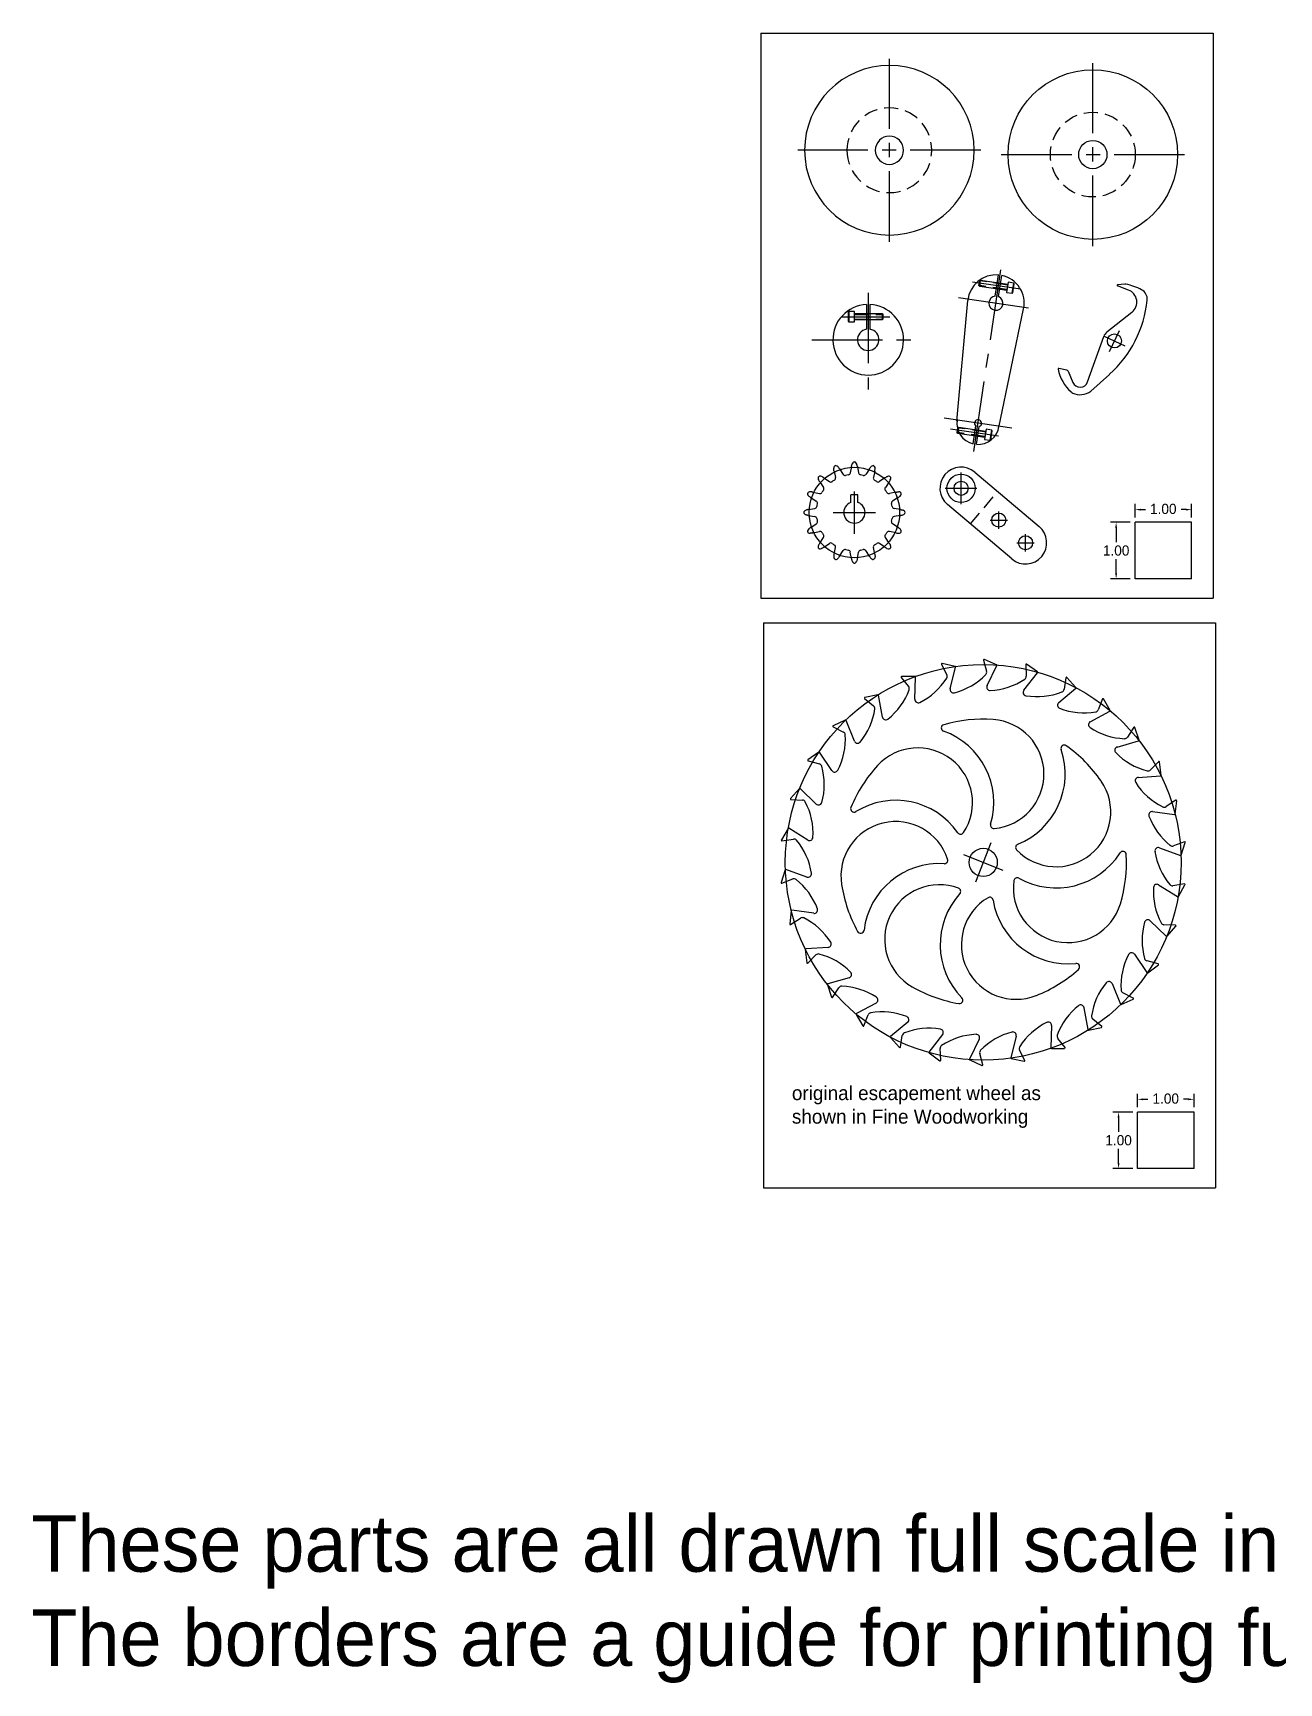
# Model space of a CAD drawing. Extents: x 60 to 170, y -32 to 30.
# Drawn here: x 104.76 to 126.79, y -23.02 to 6.17 of the extents above; entities that cross this region are included whole.
import ezdxf

# ---------------------------------------------------------------- set-up
doc = ezdxf.new("R2010")
doc.units = 0
doc.header["$MEASUREMENT"] = 0
doc.header["$PDMODE"] = 2
doc.header["$PDSIZE"] = 0.002
doc.linetypes.add('CENTER', pattern=[2, 1.25, -0.25, 0.25, -0.25])
doc.linetypes.add('HIDDEN', pattern=[0.375, 0.25, -0.125])
doc.layers.get('0').update_dxf_attribs({"linetype": 'CONTINUOUS'})
doc.layers.get('DEFPOINTS').update_dxf_attribs({"color": 159, "linetype": 'CONTINUOUS'})
for name, color, linetype in [('borders', 2, 'CONTINUOUS'), ('CABLE', 45, 'CONTINUOUS'), ('CENTER', 3, 'CENTER'), ('ESCP-YOKE', 166, 'CONTINUOUS'), ('GEAR-16-MINUTE', 40, 'CONTINUOUS'), ('GEAR-48-RATCHET', 130, 'CONTINUOUS'), ('GEAR-ESCAPE-TIC', 63, 'CONTINUOUS'), ('GEAR-PULLEY', 104, 'CONTINUOUS'), ('HIDDEN', 1, 'HIDDEN'), ('TEXT', 7, 'CONTINUOUS')]:
    doc.layers.add(name, color=color, linetype=linetype)
doc.styles.add('ARCHITEC', font='ARCHITEC.SHX')
doc.dimstyles.new('DIMORIG-2PLC', dxfattribs={"dimtxt": 0.18, "dimasz": 0.1, "dimexe": 0.1, "dimexo": 0.085, "dimgap": 0.06, "dimtad": 0, "dimtih": 1, "dimtoh": 1, "dimzin": 4, "dimdsep": 46, "dimtxsty": 'ARCHITEC', "dimcen": -0.12, "dimclrd": 256, "dimclre": 256, "dimclrt": 256, "dimadec": 0, "dimazin": 0, "dimtfac": 1, "dimtdec": 1, "dimtofl": 0, "dimtmove": 0, "dimatfit": 3, "dimfxl": 0, "dimtvp": 0.07, "dimtolj": 1, "dimtzin": 4, "dimarcsym": 0})

# ---------------------------------------------------------------- blocks, each defined once
blk = doc.blocks.new('*U40')
blk.add_line((0.4851, 0.056), (0.4851, -0.056))
for points in [[(-0.10285, 0.0915), (-0.112, 0.08235), (-0.112, -0.08235), (-0.10285, -0.0915), (0, -0.0915), (0, 0.0915), (-0.10285, 0.0915), (-0.10285, -0.0915)], [(0, 0.056), (0.4851, 0.056), (0.5, 0.0411), (0.5, -0.0411), (0.4851, -0.056), (0, -0.056)]]:
    blk.add_lwpolyline(points)
at = {"layer": 'CENTER'}
blk.add_line((-0.237, 0), (0.625, 0), dxfattribs=at)
at = {"layer": 'HIDDEN'}
for p, q in [((0, 0.0411), (0.4851, 0.0411)), ((0, -0.0411), (0.4851, -0.0411))]:
    blk.add_line(p, q, dxfattribs=at)
blk = doc.blocks.new('CLAMP')
for p, q in [((-0.03, 0.624), (-0.03, 0.188)), ((0.03, 0.624), (0.03, 0.188))]:
    blk.add_line(p, q)
for radius, start, end in [(0.625, 92.7513, 87.2487), (0.19, 99.0847, 80.9153)]:
    blk.add_arc((0, 0), radius, start, end)
at = {"layer": 'CENTER'}
for p, q in [((0, 0.833), (0, -0.881)), ((-0.998, 0), (0.868, 0))]:
    blk.add_line(p, q, dxfattribs=at)
blk.add_blockref('*U40', (-0.241, 0.406))
blk = doc.blocks.new('TOOTH-16-10DP')
for p, q in [((-0.001, 0.895), (0.001, 0.895)), ((-0.052, 0.816), (-0.073, 0.7)), ((-0.052, 0.816), (-0.051, 0.822)), ((-0.051, 0.822), (-0.049, 0.829)), ((-0.049, 0.829), (-0.047, 0.837)), ((-0.047, 0.837), (-0.045, 0.846)), ((-0.045, 0.846), (-0.042, 0.856)), ((-0.042, 0.856), (-0.04, 0.863)), ((0.045, 0.846), (0.042, 0.856)), ((0.047, 0.837), (0.045, 0.846)), ((0.049, 0.829), (0.047, 0.837)), ((0.051, 0.822), (0.049, 0.829)), ((0.052, 0.816), (0.051, 0.822)), ((0.052, 0.816), (0.073, 0.7))]:
    blk.add_line(p, q)
for centre, radius, start, end in [((0.016, 0.84), 0.06, 123.4836, 157.2747), ((-0.001, 0.865), 0.03, 90, 123.4836), ((0.001, 0.865), 0.03, 56.5164, 90), ((-0.016, 0.84), 0.06, 15.5911, 56.5164), ((-0.112, 0.706), 0.04, 279.024, 351.1822), ((0.112, 0.706), 0.04, 188.8178, 260.976), ((0, 0), 0.675, 76.724, 80.976)]:
    blk.add_arc(centre, radius, start, end)
blk = doc.blocks.new('GEAR-16-MINUTE')
for p, q in [((-0.062, 0.177), (-0.062, 0.313)), ((0.062, 0.313), (-0.062, 0.313)), ((0.062, 0.177), (0.062, 0.313))]:
    blk.add_line(p, q)
blk.add_arc((0, 0), 0.188, 109.1881, 70.8119)
at = {"layer": 'CENTER', "linetype": 'CENTER'}
for p, q in [((0, -0.375), (0, 0.375)), ((0, 0.065), (0, 0.31)), ((-0.375, 0), (0.375, 0))]:
    blk.add_line(p, q, dxfattribs=at)
at = {"layer": 'DEFPOINTS', "color": 222}
blk.add_circle((0, 0), 0.8, dxfattribs=at)
for rotation in [22.5, 45.00000000000009, 337.4999999999997, 315.0000000000001, 67.50000000000009, 292.5000000000003, 90.00000000000007, 270, 112.5000000000004, 247.5, 134.9999999999999, 157.4999999999997, 202.5000000000001, 225.0000000000001, 180]:
    blk.add_blockref('TOOTH-16-10DP', (0, 0), dxfattribs=dict(rotation=rotation))
blk.add_blockref('TOOTH-16-10DP', (0, 0))
blk = doc.blocks.new('TOOTH-ESCAPE')
for p, q in [((2.063, -2.352), (2.175, -2.73)), ((2.414, -2.644), (2.24, -2.533)), ((2.188, -2.737), (2.411, -2.662))]:
    blk.add_line(p, q)
for centre, radius, start, end in [((3.409, -2.52), 1.198, 147.0422, 178.1226), ((2.006, -2.37), 0.06, 16.4804, 135.0422), ((2.272, -2.482), 0.06, 178.1226, 237.4804), ((2.185, -2.727), 0.01, 196.4804, 288.4804), ((2.408, -2.652), 0.01, 288.4804, 57.4804)]:
    blk.add_arc(centre, radius, start, end)
blk = doc.blocks.new('GEAR-ESCAPE')
blk.add_circle((0, 0), 0.25)
for centre, radius, start, end in [((0, 0), 2.535, 102.8571, 122.7873), ((-0.349, 1.528), 0.967, 291.9218, 102.8571), ((0.791, 2.345), 0.06, 71.3588, 215.6206), ((0, 0), 2.535, 51.4286, 71.3588), ((-1.34, 2.08), 0.06, 122.7873, 267.0492), ((-0.349, 1.528), 1.342, 308.8376, 35.6206), ((-1.412, 0.68), 1.342, 0.2661, 87.0492), ((0.977, 1.226), 0.967, 240.4933, 51.4286), ((-1.412, 0.68), 0.967, 343.3504, 154.2857), ((0, 0), 2.535, 154.2857, 174.2159), ((2.326, 0.844), 0.06, 19.9302, 164.1921), ((-1.412, -0.68), 1.342, 51.6947, 138.4778), ((-0.01, 0.687), 0.06, 180.2661, 291.9218), ((0.977, 1.226), 1.342, 257.409, 344.1921), ((0, 0), 2.535, 0, 19.9302), ((-0.543, 0.42), 0.06, 231.6947, 343.3504), ((0.531, 0.436), 0.06, 128.8376, 240.4933), ((-2.462, 0.249), 0.06, 174.2159, 318.4778), ((-1.412, -0.68), 0.967, 34.779, 205.7143), ((-0.349, -1.528), 1.342, 103.1233, 189.9064), ((-0.667, -0.163), 0.06, 283.1233, 34.779), ((1.568, 0), 0.967, 189.0647, 360), ((0.672, -0.143), 0.06, 77.409, 189.0647), ((-0.349, -1.528), 0.967, 86.2076, 257.1429), ((-0.289, -0.623), 0.06, 334.5519, 86.2076), ((0.977, -1.226), 0.967, 137.6361, 308.5714), ((0.307, -0.614), 0.06, 25.9804, 137.6361), ((0.977, -1.226), 1.342, 154.5519, 241.3349), ((1.568, 0), 1.342, 205.9804, 292.7635), ((0, 0), 2.535, 205.7143, 225.6445), ((0, 0), 2.535, 308.5714, 328.5016), ((2.11, -1.293), 0.06, 328.5016, 112.7635), ((-1.73, -1.769), 0.06, 225.6445, 9.9064), ((0, 0), 2.535, 257.1429, 277.073), ((0.305, -2.456), 0.06, 277.073, 61.3349)]:
    blk.add_arc(centre, radius, start, end)
at = {"layer": 'CENTER', "linetype": 'CENTER'}
for p, q in [((0.135, -0.35), (-0.135, 0.35)), ((0.35, 0.135), (-0.35, -0.135))]:
    blk.add_line(p, q, dxfattribs=at)
at = {"layer": 'DEFPOINTS', "color": 21}
blk.add_circle((0, 0), 3.5, dxfattribs=at)
for rotation in [144, 132, 156.0000000000013, 120, 168, 108, 180, 95.99999999999999, 192, 84.00000000000003, 203.9999999999987, 71.99999999999999, 216, 59.99999999999994, 227.9999999999999, 47.99999999999999, 36.00000000000003, 239.9999999999999, 23.99999999999863, 251.9999999999999, 12.00000000000004, 264, 275.9999999999999, 348.0000000000001, 288, 336.0000000000014, 300.0000000000001, 312, 324.0000000000001]:
    blk.add_blockref('TOOTH-ESCAPE', (0, 0), dxfattribs=dict(rotation=rotation))
blk.add_blockref('TOOTH-ESCAPE', (0, 0))
blk = doc.blocks.new('ESCP-YOKE')
for p, q in [((0, 0.375), (1.492, 0.375)), ((1.492, -0.375), (0, -0.375))]:
    blk.add_line(p, q)
for centre, radius in [((0, 0), 0.25), ((0, 0), 0.125), ((0.872, 0), 0.125), ((1.492, 0), 0.125)]:
    blk.add_circle(centre, radius)
for centre, start, end in [((0, 0), 90, 270), ((1.492, 0), 270, 90)]:
    blk.add_arc(centre, 0.375, start, end)
at = {"layer": 'CENTER', "linetype": 'CENTER'}
for p, q in [((-0.214, -0.181), (0.214, 0.181)), ((0.181, -0.214), (-0.181, 0.214)), ((0.754, -0.1), (0.991, 0.1)), ((0.972, -0.118), (0.772, 0.118)), ((1.374, -0.1), (1.611, 0.1)), ((1.592, -0.118), (1.392, 0.118))]:
    blk.add_line(p, q, dxfattribs=at)
at = {"layer": 'HIDDEN'}
blk.add_line((0.532, -0.375), (0.532, 0.375), dxfattribs=at)
blk = doc.blocks.new('PULLEY')
for radius in [1.5, 0.25]:
    blk.add_circle((0, 0), radius)
at = {"layer": 'CENTER', "linetype": 'CENTER'}
for p, q in [((0, -1.62), (0, 1.62)), ((-1.62, 0), (1.62, 0))]:
    blk.add_line(p, q, dxfattribs=at)
at = {"layer": 'HIDDEN'}
blk.add_circle((0, 0), 0.75, dxfattribs=at)
blk = doc.blocks.new('ESCAPE-LEVER-MAIN')
for p, q in [((0.934, 0.303), (0.491, 0.341)), ((0.855, 0.151), (0.074, -0.191)), ((-0.579, -0.121), (-0.024, -0.204)), ((0.953, -0.229), (1.039, -0.034)), ((0.957, -0.258), (1.029, -0.384)), ((-0.859, -0.555), (-0.76, -0.641)), ((-0.825, -0.437), (-0.745, -0.629))]:
    blk.add_line(p, q)
blk.add_circle((0, 0), 0.125)
for centre, radius, start, end in [((0.317, -1.683), 2.031, 85.0837, 127.6075), ((0.889, 0.002), 0.303, 17.8697, 81.4885), ((0.911, 0.023), 0.14, 336.2005, 113.6647), ((0.448, 0.045), 0.736, 324.4833, 1.178), ((1.059, 0.057), 0.125, 1.178, 17.8697), ((-0.808, -0.222), 0.187, 127.6075, 195.3539), ((0, 0), 1.025, 195.3539, 211.8492), ((-0.613, -0.349), 0.23, 81.5808, 202.6253), ((0, 0), 0.205, 263.4028, 291.2918), ((0.992, -0.239), 0.04, 166.4736, 209.7978), ((-0.82, -0.509), 0.06, 211.8492, 229.0774), ((1.038, -0.379), 0.01, 209.7978, 339.9191), ((-0.754, -0.632), 0.01, 234.7008, 18.0441)]:
    blk.add_arc(centre, radius, start, end)
at = {"layer": 'CENTER', "linetype": 'CENTER'}
for p, q in [((0.194, 0.063), (-0.194, -0.063)), ((0.063, -0.194), (-0.063, 0.194))]:
    blk.add_line(p, q, dxfattribs=at)
blk = doc.blocks.new('*U42')
blk.add_line((0.4851, 0.056), (0.4851, -0.056))
for points in [[(-0.10285, 0.0915), (-0.112, 0.08235), (-0.112, -0.08235), (-0.10285, -0.0915), (0, -0.0915), (0, 0.0915), (-0.10285, 0.0915), (-0.10285, -0.0915)], [(0, 0.056), (0.4851, 0.056), (0.5, 0.0411), (0.5, -0.0411), (0.4851, -0.056), (0, -0.056)]]:
    blk.add_lwpolyline(points)
at = {"layer": 'CENTER'}
blk.add_line((-0.237, 0), (0.625, 0), dxfattribs=at)
at = {"layer": 'HIDDEN'}
for p, q in [((0, 0.0411), (0.4851, 0.0411)), ((0, -0.0411), (0.4851, -0.0411))]:
    blk.add_line(p, q, dxfattribs=at)
blk = doc.blocks.new('CRUTCH-SHORT')
for p, q in [((-0.03, 0.121), (-0.03, 0.499)), ((0.03, 0.121), (0.03, 0.499)), ((-0.374, -2.169), (-0.499, -0.029)), ((0.374, -2.169), (0.499, -0.029)), ((-0.03, -2.521), (-0.03, -2.202)), ((0.03, -2.521), (0.03, -2.202))]:
    blk.add_line(p, q)
for centre, radius, start, end in [((0, 0), 0.5, 93.4398, 183.3367), ((0, 0), 0.5, 356.6633, 86.5602), ((0, 0), 0.125, 103.8865, 76.1135), ((0, -2.148), 0.375, 180, 265.4114), ((0, -2.148), 0.0625, 298.6854, 241.3146), ((0, -2.148), 0.375, 274.5886, 360)]:
    blk.add_arc(centre, radius, start, end)
at = {"layer": 'CENTER', "linetype": 'CENTER'}
for p, q in [((0, -2.654), (0, 0.679)), ((-0.668, 0), (0.77, 0)), ((0.602, -2.148), (-0.607, -2.148))]:
    blk.add_line(p, q, dxfattribs=at)
at = {"rotation": 180.0000000000005}
for p in [(0.157, 0.306), (0.157, -2.324)]:
    blk.add_blockref('*U42', p, dxfattribs=at)
blk = doc.blocks.new('*D54')
at = {"lineweight": -2}
for p, q in [((52.193, 35.649), (52.193, 35.889)), ((52.293, 35.789), (52.376, 35.789)), ((53.093, 35.789), (53.01, 35.789)), ((53.193, 35.649), (53.193, 35.889))]:
    blk.add_line(p, q, dxfattribs=at)
for points in [[(52.293, 35.805), (52.293, 35.772), (52.193, 35.789)], [(53.093, 35.805), (53.093, 35.772), (53.193, 35.789)]]:
    blk.add_solid(points)
at = {"layer": 'DEFPOINTS', "color": 0}
for p in [(53.193, 35.789), (52.193, 35.564), (53.193, 35.564)]:
    blk.add_point(p, dxfattribs=at)
at = {"insert": (52.693, 35.801), "char_height": 0.18, "attachment_point": 5, "style": 'ARCHITEC'}
blk.add_mtext('\\A1;1.00', dxfattribs=at)
blk = doc.blocks.new('*D53')
at = {"lineweight": -2}
for p, q in [((52.108, 35.564), (51.759, 35.564)), ((51.859, 35.464), (51.859, 35.214)), ((51.859, 34.664), (51.859, 34.914)), ((52.108, 34.564), (51.759, 34.564))]:
    blk.add_line(p, q, dxfattribs=at)
for points in [[(51.842, 35.464), (51.875, 35.464), (51.859, 35.564)], [(51.842, 34.664), (51.875, 34.664), (51.859, 34.564)]]:
    blk.add_solid(points)
at = {"layer": 'DEFPOINTS', "color": 0}
for p in [(51.859, 35.564), (52.193, 35.564), (52.193, 34.564)]:
    blk.add_point(p, dxfattribs=at)
at = {"insert": (51.859, 35.064), "char_height": 0.18, "attachment_point": 5, "style": 'ARCHITEC'}
blk.add_mtext('\\A1;1.00', dxfattribs=at)
blk = doc.blocks.new('border-8-10')
for p, q in [((0, 10), (8, 10)), ((0, 10), (0, 0)), ((8, 10), (8, 0)), ((7.617, 1.342), (6.617, 1.342)), ((6.617, 0.342), (6.617, 1.342)), ((7.617, 0.342), (7.617, 1.342)), ((7.617, 0.342), (6.617, 0.342)), ((0, 0), (8, 0))]:
    blk.add_line(p, q)
dim = blk.add_linear_dim(base=(7.617, 1.567), p1=(6.617, 1.342), p2=(7.617, 1.342), dimstyle='DIMORIG-2PLC')
dim.commit()
dim.dimension.update_dxf_attribs({"geometry": '*D54', "text_midpoint": (7.117, 1.579), "insert": (-45.576, -34.222)})
dim = blk.add_linear_dim(base=(6.283, 1.342), p1=(6.617, 0.342), p2=(6.617, 1.342), angle=90, dimstyle='DIMORIG-2PLC')
dim.commit()
dim.dimension.update_dxf_attribs({"geometry": '*D53', "text_midpoint": (6.283, 0.842), "insert": (-45.576, -34.222)})

msp = doc.modelspace()

# ---------------------------------------------------------------- block references
for name, p, rotation in [('CRUTCH-SHORT', (121.788, 1.3922), 351.5094538763666), ('ESCAPE-LEVER-MAIN', (123.884, 0.7236), 226.7186730633089)]:
    msp.add_blockref(name, p, dxfattribs=dict(rotation=rotation))
at = {"layer": 'borders'}
for p in [(117.6308, -3.8281), (117.6741, -14.2622)]:
    msp.add_blockref('border-8-10', p, dxfattribs=at)
at = {"layer": 'ESCP-YOKE', "rotation": 319.7845641730353}
msp.add_blockref('ESCP-YOKE', (121.1717, -1.8843), dxfattribs=at)
at = {"layer": 'GEAR-16-MINUTE'}
msp.add_blockref('GEAR-16-MINUTE', (119.2847, -2.3127), dxfattribs=at)
at = {"layer": 'GEAR-48-RATCHET'}
msp.add_blockref('CLAMP', (119.5289, 0.7442), dxfattribs=at)
at = {"layer": 'GEAR-ESCAPE-TIC', "rotation": 137.484416479035}
msp.add_blockref('GEAR-ESCAPE', (121.5622, -8.5033), dxfattribs=at)
at = {"layer": 'GEAR-PULLEY', "xscale": -1}
msp.add_blockref('PULLEY', (119.903, 4.0973), dxfattribs=at)
at = {"layer": 'GEAR-PULLEY'}
msp.add_blockref('PULLEY', (123.5014, 4.0211), dxfattribs=at)

# ---------------------------------------------------------------- texts
at = {"layer": 'CABLE', "insert": (118.1787, -12.4591), "char_height": 0.25, "width": 5.17258, "attachment_point": 1, "style": 'ARCHITEC'}
msp.add_mtext('{\\Farchitec.shx;original escapement wheel as shown in Fine Woodworking}', dxfattribs=at)
at = {"layer": 'TEXT', "insert": (104.7254, -20.0541), "char_height": 1, "width": 47.494, "attachment_point": 1, "style": 'ARCHITEC'}
msp.add_mtext('{\\Farchitec.shx;These parts are all drawn full scale in inches.\\PThe borders are a guide for printing full scale D size and A size prints}', dxfattribs=at)

doc.saveas('drawing.dxf')
